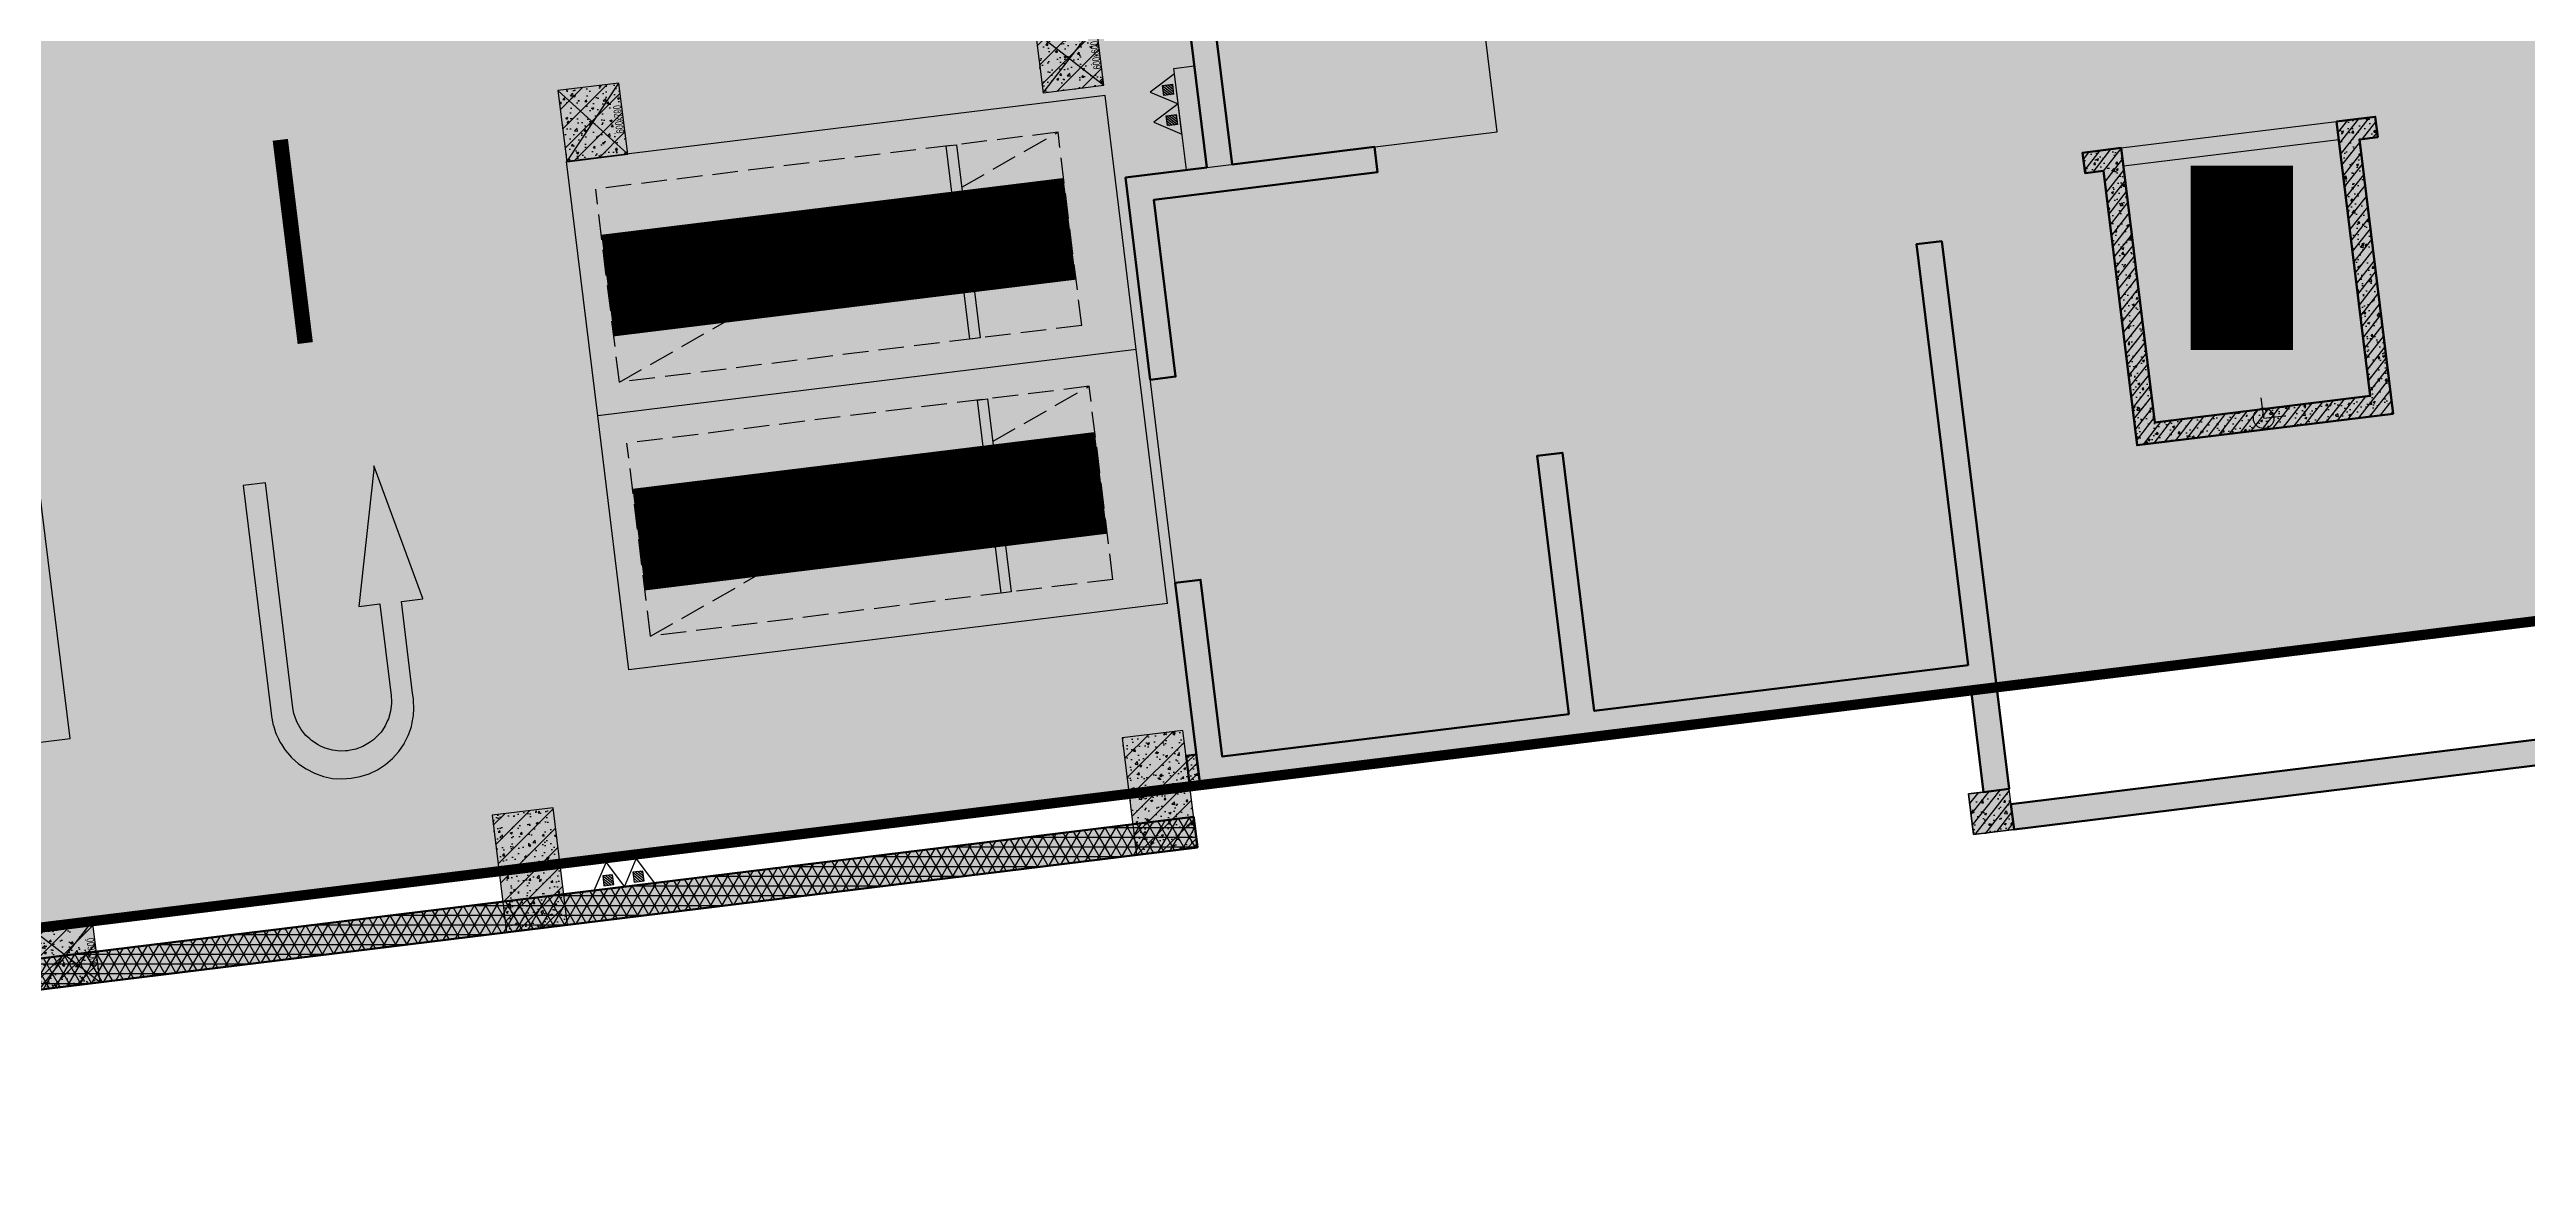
# Model space of a CAD drawing. Extents: x -1338203 to 1886333, y -530034 to 1031844.
# Drawn here: x 831142 to 855339, y -2632 to 8433 of the extents above; entities that cross this region are included whole.
import ezdxf
from ezdxf.enums import TextEntityAlignment as Align

# ---------------------------------------------------------------- set-up
doc = ezdxf.new("R2010")
doc.units = 0
doc.header["$LTSCALE"] = 1000
doc.header["$MEASUREMENT"] = 0
doc.linetypes.add('A-001-平面B2$0$__DASH', pattern=[0.35, 0.25, -0.1])
for name, color, linetype, plot in [('A-001-主楼相对位置参照$0$AAD-A-MARK', 6, 'Continuous', False), ('A-001-主楼组合参照B1$0$0A-X-AREA', 6, 'Continuous', False), ('S-03-墙柱B1_1（QB）$0$AAD-A-MARK', 6, 'Continuous', False), ('S001南区墙柱$0$S001-墙柱B1_1$0$0S-A-TIPS', 10, 'Continuous', False)]:
    doc.layers.add(name, color=color, linetype=linetype, plot=plot)
for name, color, linetype in [('A-001-平面参照B1$0$0G-NOTE', 4, 'Continuous'), ('A-FIRE', 7, 'Continuous'), ('p-a-core', 1, 'Continuous'), ('p-a-regular', 5, 'Continuous'), ('S-03-墙柱B1_1（QB）$0$0S-CC-LINE', 52, 'Continuous'), ('S-03-墙柱B1_1（QB）$0$0S-CW-HATCH', 251, 'Continuous'), ('S-03-墙柱B1_1（QB）$0$0S-CW-HATCH-UP', 251, 'Continuous'), ('S001南区墙柱$0$0S-CW-HATCH', 251, 'Continuous'), ('S001南区墙柱$0$0S-CW-HATCH-UP', 251, 'Continuous'), ('S001南区墙柱$0$0S-F-WALL-HATCH', 251, 'Continuous'), ('S001南区墙柱$0$0S-F-WALL-HATCH-UP', 251, 'Continuous'), ('S001南区墙柱$0$S001-墙柱B1_1$0$0S-CC-LINE', 52, 'Continuous'), ('S001南区墙柱$0$S001地下一墙柱$0$0S-CC-LINE', 52, 'Continuous'), ('S001南区墙柱$0$S001地下一墙柱$0$0S-CW-HATCH-UP', 251, 'Continuous'), ('S001地下一墙柱$0$DIM', 3, 'Continuous'), ('中心线', 42, 'Continuous'), ('地面指向箭头', 7, 'Continuous'), ('负一层消火栓$0$负一层消火栓$0$0P-ACC-FH', 7, 'Continuous'), ('负一层消火栓$0$负一层消火栓$0$0P-EQUIP-FH', 7, 'Continuous')]:
    doc.layers.add(name, color=color, linetype=linetype)
doc.layers.add('p-a-regular-narrow', color=7, linetype='Continuous', true_color=0x9600ff)
doc.layers.add('p-a-wall', color=7, linetype='Continuous', lineweight=50)
doc.layers.add('S-03-墙柱B1_1（QB）$0$0S-CW-LINE', color=7, linetype='Continuous', lineweight=50)
doc.layers.add('p-h-walkable', color=7, linetype='Continuous', lineweight=70, true_color=0xf0f0f0)
doc.styles.add('A-001-平面参照B1$0$AAD-HT', font='simhei.ttf', dxfattribs={"width": 0.6})
doc.styles.add('S001南区墙柱$0$S001-墙柱B1_1$0$AAD-S', font='aad-s.shx', dxfattribs={"width": 0.7, "bigfont": 'aad-hztxt.shx'})
pattern_1 = [(52.0005, (841018.82, 539.25), (-59.1012, 46.1741), []), (57.0005, (841018.82, 539.25), (215.8684, 7.5402), [22.5, -247.5]), (2.0005, (841018.82, 539.25), (-68.8178, 218.9022), [18, -198]), (107.4519, (841036.8, 539.88), (147.0508, 226.4422), [19.122, -210.3426]), (53.1847, (841011.5, 598.8), (323.8374, -10.2636), [33.75, -371.25]), (103.636, (841038.5, 597.95), (242.6914, 324.231), [28.683, -315.514]), (358.1847, (841011.5, 598.8), (242.691, 324.2314), [27, -297]), (28.0005, (841043.11, 587.57), (192.4583, -98.0603), [22.5, -247.5]), (333.0005, (841043.1, 587.57), (45.9365, 224.8197), [18, -198]), (78.4519, (841059.15, 579.4), (238.3948, 126.7592), [19.122, -210.3426]), (44.5005, (841018.82, 539.25), (-8.55096, 99.56825), [0, -195.6, 0, -201, 0, -198.75]), (14.5005, (841018.82, 539.25), (63.9115, 127.06013), [0, -114.6, 0, -191.1, 0, -75.75]), (334.5005, (840952.416, 531.095), (159.77753, 12.80233), [0, -75, 0, -234, 0, -310.5]), (324.5005, (840922.64, 527.44), (169.9914, 51.1309), [0, -97.5, 0, -155.4, 0, -220.5])]
pattern_2 = [(45, (763253.08, -2212.07), (-106.06602, 106.06602), []), (50, (763253.08, -2212.07), (215.17805, -18.82564), [22.5, -247.5]), (355, (763253.08, -2212.07), (-41.6254, 225.65764), [18, -198]), (100.4514, (763271, -2213.64), (173.5528, 206.83186), [19.12206, -210.34263]), (46.1842, (763253.08, -2152.07), (320.1723, -49.6557), [33.75, -371.25]), (96.6356, (763279.76, -2156.2), (280.3988, 292.2354), [28.6831, -315.5139]), (351.1842, (763253.08, -2152.07), (280.3986, 292.2356), [27, -297]), (21, (763283.08, -2167.07), (179.0721, -120.78567), [22.5, -247.5]), (326, (763283.08, -2167.07), (72.9946, 217.545), [18, -198]), (71.4514, (763298, -2177.14), (252.0668, 96.75915), [19.12206, -210.34263]), (37.5, (763253.08, -2212.075), (3.64796, 99.868156), [1.5, -195.6, 1.5, -201, 1.5, -198.75]), (7.5, (763253.08, -2212.07), (78.92086, 118.32351), [1.5, -114.6, 1.5, -191.1, 1.5, -75.75]), (327.5, (763186.18, -2212.075), (160.14673, -6.76646), [1.5, -75, 1.5, -234, 1.5, -310.5]), (317.5, (763156.18, -2212.07), (174.95585, 30.0315), [1.5, -97.5, 1.5, -155.4, 1.5, -220.5])]

# ---------------------------------------------------------------- blocks, each defined once
blk = doc.blocks.new('A-001-平面参照B1')
at = {"layer": 'A-001-平面参照B1$0$0G-NOTE', "style": 'A-001-平面参照B1$0$AAD-HT', "width": 0.8}
blk.add_text('3#', height=3000, rotation=0, dxfattribs=at).set_placement((79197, -302045), align=Align.MIDDLE_LEFT)
blk = doc.blocks.new('负一层消火栓$0$负一层消火栓$0$$TwtSys$00000546')
h = blk.add_hatch()
h.set_pattern_fill('ANSI31', color=256, scale=200, style=0)
h.set_pattern_definition([(45, (-38543.802, -6670.83), (-17.67767, 17.67767), [])])
h.paths.add_polyline_path([(-65, 174), (65, 174), (65, 44), (-65, 44)])
for points in [[(0, 344), (-198, 0), (198, 0)], [(-65, 174), (65, 174), (65, 44), (-65, 44)]]:
    blk.add_lwpolyline(points, close=True)
blk = doc.blocks.new('负一层消火栓')
at = {"layer": '负一层消火栓$0$负一层消火栓$0$0P-ACC-FH', "elevation": 83850}
blk.add_lwpolyline([(75761, -298640), (75959, -298616), (76081, -299608), (75882, -299632)], close=True, dxfattribs=at)
at = {"layer": '负一层消火栓$0$负一层消火栓$0$0P-EQUIP-FH'}
for p, xscale, yscale, zscale, rotation in [((75785, -298840, 84650), 0.7500000000000003, 0.7500000000000003, 0.7500000000000003, 97.00140627553478), ((75821, -299135, 84650), 0.7500000000000003, 0.7500000000000003, 0.7500000000000003, 97.00140627553478), ((70245, -306651, 800), -0.7500000000000001, 0.7500000000000001, 0.75, 7.001406278667097), ((70540, -306615, 800), -0.7500000000000001, 0.7500000000000001, 0.75, 7.001406278667097)]:
    blk.add_blockref('负一层消火栓$0$负一层消火栓$0$$TwtSys$00000546', p, dxfattribs=dict(at, xscale=xscale, yscale=yscale, zscale=zscale, rotation=rotation))
blk = doc.blocks.new('JTDT')
at = {"layer": 'A-FIRE'}
h = blk.add_hatch(color=251, dxfattribs=at)
h.dxf.hatch_style = 1
h.paths.add_polyline_path([(189165, 82916), (189162, 82988), (189159, 82988), (189147, 83060), (189144, 83075), (189126, 83123), (189114, 83162), (189105, 83180), (189081, 83230), (189072, 83245), (189057, 83269), (189036, 83299), (189024, 83317), (189021, 83320), (189021, 83323), (188961, 83389), (188893, 83449), (188818, 83500), (188734, 83542), (188650, 83571), (188561, 83586), (188468, 83592), (188378, 83586), (188288, 83571), (188202, 83542), (188118, 83500), (188043, 83449), (187974, 83389), (187915, 83323), (187915, 83320), (187912, 83317), (187900, 83299), (187882, 83269), (187864, 83245), (187858, 83230), (187831, 83180), (187822, 83162), (187810, 83123), (187795, 83075), (187789, 83060), (187777, 82988), (187771, 82916), (187771, 82895), (187771, 82839), (187771, 81938), (187559, 81938), (187559, 81935), (187867, 80625), (187876, 80592), (187882, 80625), (188190, 81935), (187983, 81935), (187983, 81938), (187983, 82839), (187986, 82895), (187989, 82916), (188007, 82988), (188037, 83060), (188046, 83075), (188076, 83123), (188109, 83162), (188124, 83180), (188184, 83230), (188205, 83245), (188247, 83269), (188318, 83299), (188390, 83317), (188441, 83320), (188468, 83323), (188492, 83320), (188543, 83317), (188615, 83299), (188686, 83269), (188728, 83245), (188749, 83230), (188809, 83180), (188824, 83162), (188857, 83123), (188887, 83075), (188896, 83060), (188926, 82988), (188944, 82916), (188947, 82895), (188949, 82839), (188949, 80625), (189168, 80625), (189168, 82839), (189168, 82895)])
at = {"layer": '地面指向箭头', "color": 251, "linetype": 'Continuous'}
blk.add_lwpolyline([(189165, 82916), (189162, 82988), (189159, 82988), (189147, 83060), (189144, 83075), (189126, 83123), (189114, 83162), (189105, 83180), (189081, 83230), (189072, 83245), (189057, 83269), (189036, 83299), (189024, 83317), (189021, 83320), (189021, 83323), (188961, 83389), (188893, 83449), (188818, 83500), (188734, 83542), (188650, 83571), (188561, 83586), (188468, 83592), (188378, 83586), (188288, 83571), (188202, 83542), (188118, 83500), (188043, 83449), (187974, 83389), (187915, 83323), (187915, 83320), (187912, 83317), (187900, 83299), (187882, 83269), (187864, 83245), (187858, 83230), (187831, 83180), (187822, 83162), (187810, 83123), (187795, 83075), (187789, 83060), (187777, 82988), (187771, 82916), (187771, 82895), (187771, 82839), (187771, 81938), (187559, 81938), (187559, 81935), (187867, 80625), (187876, 80592), (187882, 80625), (188190, 81935), (187983, 81935), (187983, 81938), (187983, 82839), (187986, 82895), (187989, 82916), (188007, 82988), (188037, 83060), (188046, 83075), (188076, 83123), (188109, 83162), (188124, 83180), (188184, 83230), (188205, 83245), (188247, 83269), (188318, 83299), (188390, 83317), (188441, 83320), (188468, 83323), (188492, 83320), (188543, 83317), (188615, 83299), (188686, 83269), (188728, 83245), (188749, 83230), (188809, 83180), (188824, 83162), (188857, 83123), (188887, 83075), (188896, 83060), (188926, 82988), (188944, 82916), (188947, 82895), (188949, 82839), (188949, 80625), (189168, 80625), (189168, 82839), (189168, 82895), (189165, 82916)], dxfattribs=at)
blk = doc.blocks.new('A$C9cb663f1')
at = {"layer": '中心线', "color": 251, "const_width": 150}
blk.add_lwpolyline([(420994, -356195), (420750, -354210)], dxfattribs=at)
at = {"layer": '地面指向箭头', "color": 251, "rotation": 186.9999963989623}
blk.add_blockref('JTDT', (598319, -254508), dxfattribs=at)
blk = doc.blocks.new('A-001-主楼相对位置参照')
at = {"layer": 'A-001-主楼相对位置参照$0$AAD-A-MARK', "elevation": 83050}
blk.add_lwpolyline([(85343, -302097), (87448, -301839), (87140, -299338), (85036, -299596)], close=True, dxfattribs=at)
blk = doc.blocks.new('S001南区墙柱$0$AAD_BLOCK_20230215094838514')
at = {"layer": 'S001南区墙柱$0$0S-CW-HATCH'}
h = blk.add_hatch(color=256, dxfattribs=at)
h.dxf.hatch_style = 1
h.paths.add_polyline_path([(670, 75), (595, 670), (0, 595), (75, 0)])
at = {"layer": 'S001南区墙柱$0$0S-CW-HATCH-UP'}
h = blk.add_hatch(dxfattribs=at)
h.set_pattern_fill('钢筋混凝土', color=256, scale=30, pattern_type=2)
h.set_pattern_definition([(45, (-61837.17, -8295.53), (-106.066, 106.066), []), (50, (-61837.17, -8295.53), (215.17805, -18.82564), [22.5, -247.5]), (355, (-61837.17, -8295.53), (-41.6254, 225.65764), [18, -198]), (100.4514, (-61819.24, -8297.1), (173.5528, 206.83186), [19.12206, -210.3426]), (46.1842, (-61837.17, -8235.53), (320.1723, -49.6557), [33.75, -371.25]), (96.6356, (-61810.5, -8239.66), (280.3988, 292.2354), [28.6831, -315.5139]), (351.1842, (-61837.17, -8235.53), (280.3986, 292.2356), [27, -297]), (21, (-61807.17, -8250.53), (179.0721, -120.78567), [22.5, -247.5]), (326, (-61807.17, -8250.53), (72.9946, 217.545), [18, -198]), (71.4514, (-61792.24, -8260.6), (252.0668, 96.75915), [19.12206, -210.3426]), (37.5, (-61837.17, -8295.525), (3.64796, 99.86816), [1.5, -195.6, 1.5, -201, 1.5, -198.75]), (7.5, (-61837.17, -8295.53), (78.92086, 118.32351), [1.5, -114.6, 1.5, -191.1, 1.5, -75.75]), (327.5, (-61904.07, -8295.525), (160.14673, -6.76646), [1.5, -75, 1.5, -234, 1.5, -310.5]), (317.5, (-61934.07, -8295.53), (174.95585, 30.0315), [1.5, -97.5, 1.5, -155.4, 1.5, -220.5])])
h.paths.add_polyline_path([(670, 75), (595, 670), (0, 595), (75, 0)])
at = {"layer": 'S001南区墙柱$0$S001-墙柱B1_1$0$0S-A-TIPS'}
for p, q in [((0, 595), (670, 75)), ((75, 0), (595, 670))]:
    blk.add_line(p, q, dxfattribs=at)
at = {"layer": 'S001南区墙柱$0$S001-墙柱B1_1$0$0S-CC-LINE'}
blk.add_lwpolyline([(670, 75), (595, 670), (0, 595), (75, 0)], close=True, dxfattribs=at)
at = {"layer": 'S001南区墙柱$0$S001-墙柱B1_1$0$0S-A-TIPS', "style": 'S001南区墙柱$0$S001-墙柱B1_1$0$AAD-S', "width": 0.7}
blk.add_text('600x600', height=75, rotation=97.1664, dxfattribs=at).set_placement((589, 368), align=Align.MIDDLE_CENTER)
blk = doc.blocks.new('S001南区墙柱$0$AAD_BLOCK_20230215094917040')
at = {"layer": 'S001南区墙柱$0$0S-CW-HATCH'}
h = blk.add_hatch(color=256, dxfattribs=at)
h.dxf.hatch_style = 1
h.paths.add_polyline_path([(683, 75), (595, 769), (0, 695), (87, 0)])
at = {"layer": 'S001南区墙柱$0$0S-CW-HATCH-UP'}
h = blk.add_hatch(dxfattribs=at)
h.set_pattern_fill('钢筋混凝土', color=256, scale=30, pattern_type=2)
h.set_pattern_definition([(45, (-72854.58, -9549.2), (-106.06602, 106.06602), []), (50, (-72854.58, -9549.2), (215.17805, -18.82564), [22.5, -247.5]), (355, (-72854.58, -9549.2), (-41.6254, 225.65764), [18, -198]), (100.4514, (-72836.65, -9550.77), (173.5528, 206.83186), [19.12206, -210.34263]), (46.1842, (-72854.58, -9489.2), (320.1723, -49.6557), [33.75, -371.25]), (96.6356, (-72827.9, -9493.34), (280.3988, 292.2354), [28.6831, -315.5139]), (351.1842, (-72854.6, -9489.2), (280.3986, 292.2356), [27, -297]), (21, (-72824.58, -9504.2), (179.0721, -120.78567), [22.5, -247.5]), (326, (-72824.58, -9504.2), (72.9946, 217.545), [18, -198]), (71.4514, (-72809.66, -9514.26), (252.0668, 96.75915), [19.12206, -210.34263]), (37.5, (-72854.58, -9549.2), (3.64796, 99.86816), [1.5, -195.6, 1.5, -201, 1.5, -198.75]), (7.5, (-72854.58, -9549.2), (78.92086, 118.32351), [1.5, -114.6, 1.5, -191.1, 1.5, -75.75]), (327.5, (-72921.48, -9549.2), (160.14673, -6.76646), [1.5, -75, 1.5, -234, 1.5, -310.5]), (317.5, (-72951.48, -9549.2), (174.95585, 30.0315), [1.5, -97.5, 1.5, -155.4, 1.5, -220.5])])
h.paths.add_polyline_path([(683, 75), (595, 769), (0, 695), (87, 0)])
at = {"layer": 'S001南区墙柱$0$S001-墙柱B1_1$0$0S-A-TIPS'}
for p, q in [((87, 0), (595, 769)), ((0, 695), (683, 75))]:
    blk.add_line(p, q, dxfattribs=at)
at = {"layer": 'S001南区墙柱$0$S001-墙柱B1_1$0$0S-CC-LINE'}
blk.add_lwpolyline([(683, 75), (595, 769), (0, 695), (87, 0)], close=True, dxfattribs=at)
at = {"layer": 'S001南区墙柱$0$S001-墙柱B1_1$0$0S-A-TIPS', "style": 'S001南区墙柱$0$S001-墙柱B1_1$0$AAD-S', "width": 0.7}
blk.add_text('600x700', height=75, rotation=97.1664, dxfattribs=at).set_placement((593, 414), align=Align.MIDDLE_CENTER)

msp = doc.modelspace()

# ---------------------------------------------------------------- hatches: boundary and pattern name
at = {"layer": 'p-h-walkable', "ltscale": 0.002}
h = msp.add_hatch(color=256, dxfattribs=at)
h.dxf.hatch_style = 1
h.paths.add_polyline_path([(633826.6, 244460.7), (640276.6, 244575.6), (640576.6, 234544.8), (645576.7, 234544.6), (645576.7, 209278.9), (732355.9, 209029), (732355.1, 235229.9), (738506.7, 235229.9), (738506.6, 268838.9), (732734.3, 268838.9), (732734.3, 272898.9), (711963.1, 272898.9), (711963.1, 278984.7), (717256.7, 278984.7), (717256.7, 284049), (733571.6, 284135.6), (733996.6, 290449.1), (739216.6, 290449.1), (739766.6, 284299.1), (754626.6, 284299.1), (755296.6, 290449.1), (760516.6, 290449.1), (760816.6, 283049.1), (760816.3, 275879.2), (775122.6, 275879.2), (776006.6, 274138.9), (776006.6, 259429.1), (778716.6, 259429.1), (778716.6, 238849.1), (783416.6, 238849.1), (783416.6, 237229.1), (782066.6, 237229.1), (782066.6, 234429.1), (779546.6, 234429.1), (779546.6, 237129.1), (773916.6, 237129.1), (773916.6, 243229.1), (764306.6, 243225.6), (764306.6, 236639.1), (760766.6, 236639.1), (760766.6, 234429.1), (758246.6, 234429.1), (758246.6, 238649.1), (762116.6, 238649.1), (762116.6, 243225.6), (748656.6, 243225.6), (748756.3, 207529.1), (800106.6, 207528.9), (800206.7, 201639.7), (812908.2, 202239.1), (812576.6, 180449.3), (744206, 180449.3), (744206, 173439), (728556.7, 173439), (728556.6, 122289.1), (746356.6, 122289.1), (750916.6, 132325.6), (842896.6, 132325.6), (843211.6, 121345.6), (839116.6, 121345.6), (839116.6, 93449.1), (864906.6, 93449.1), (864906.6, 79694), (875856.6, 74929.1), (875856.6, 65749.1), (834560.6, 65749.1), (839142.9, 28436.3), (869465.5, 32160.2), (871163.4, 18334), (873704.3, 18646.1), (877328.9, 5540.2), (761876.2, -8638.5), (761133.2, 2082.3), (764950.9, 5291.5), (763253.1, 19116.3), (799242.7, 23536.1), (793807.6, 65749.1), (750756.6, 65749.1), (751556.6, 81645.6), (636016.6, 81645.6), (636016.6, 96345.6), (629416.6, 96345.6), (629416.6, 118203.2), (622306.6, 118203.2), (622286.6, 139083.2), (644406.6, 137003.2), (644406.6, 129968.2), (656656.6, 129968.2), (656406.6, 138083.2), (712156.6, 138083.2), (711856.6, 184449.1), (581811.6, 184349.1), (581826.6, 197199.1), (585876.6, 197449.1), (585976.6, 209279), (629226.6, 209578.9), (628926.8, 236145.4), (633826.6, 236145.6)])
at = {"layer": 'S-03-墙柱B1_1（QB）$0$0S-CW-HATCH'}
h = msp.add_hatch(color=256, dxfattribs=at)
h.dxf.hatch_style = 1
h.paths.add_polyline_path([(841652.3, 7183.8), (842446.3, 7281.3), (842056.3, 10457.5), (842304.4, 10487.9), (842450.7, 9296.9), (842698.8, 9327.4), (842723.2, 9128.8), (842475.1, 9098.4), (842694.4, 7311.8), (844084, 7482.4), (844114.5, 7234.3), (841930.9, 6966.2), (842143, 5239), (841894.8, 5208.5)])
h = msp.add_hatch(color=256, dxfattribs=at)
h.dxf.hatch_style = 1
h.paths.add_polyline_path([(851379.7, 7471.5), (851002.6, 7425.2), (851026.9, 7226.7), (851205.6, 7248.6), (851534.7, 4568.8), (854035.9, 4875.9), (853706.8, 7555.8), (853885.5, 7577.7), (853861.1, 7776.2), (853483.9, 7729.9), (853813, 5050), (851708.8, 4791.7)])
h = msp.add_hatch(color=256, dxfattribs=at)
h.dxf.hatch_style = 1
h.paths.add_polyline_path([(842138.6, 3223.6), (842386.7, 3254), (842598.8, 1527), (845983.3, 1942.6), (845673.8, 4463.7), (845921.9, 4494.1), (846231.5, 1973.1), (849884.1, 2421.6), (849379.5, 6530.7), (849627.6, 6561.2), (850284.5, 1211.4), (850036.4, 1180.9), (849914.5, 2173.5), (842381.1, 1248.4)])
h = msp.add_hatch(color=256, dxfattribs=at)
h.dxf.hatch_style = 1
h.paths.add_polyline_path([(850302.8, 1062.5), (856079.4, 1771.8), (856109.9, 1523.7), (850333.3, 814.4)])
h = msp.add_hatch(color=256, dxfattribs=at)
h.dxf.hatch_style = 1
h.paths.add_polyline_path([(850284.5, 1211.4), (849887.5, 1162.6), (849936.3, 765.6), (850333.3, 814.4)])
at = {"layer": 'S-03-墙柱B1_1（QB）$0$0S-CW-HATCH-UP'}
h = msp.add_hatch(dxfattribs=at)
h.set_pattern_fill('钢筋混凝土', color=256, scale=30, angle=7.0005)
h.set_pattern_definition([(52.0005, (852771.86, 4831.52), (-59.1012, 46.1741), []), (57.0005, (852771.86, 4831.52), (215.8684, 7.5402), [22.5, -247.5]), (2.0005, (852771.86, 4831.52), (-68.8178, 218.902), [18, -198]), (107.4519, (852789.85, 4832.15), (147.0508, 226.4422), [19.122, -210.3426]), (53.1847, (852764.55, 4891.07), (323.8374, -10.2636), [33.75, -371.25]), (103.636, (852791.54, 4890.22), (242.6914, 324.231), [28.683, -315.514]), (358.1847, (852764.55, 4891.07), (242.691, 324.231), [27, -297]), (28.0005, (852796.15, 4879.84), (192.4583, -98.0603), [22.5, -247.5]), (333.0005, (852796.15, 4879.84), (45.9365, 224.8197), [18, -198]), (78.4519, (852812.2, 4871.67), (238.395, 126.7592), [19.122, -210.3426]), (44.5005, (852771.86, 4831.52), (-8.55096, 99.56825), [0, -195.6, 0, -201, 0, -198.75]), (14.5005, (852771.86, 4831.52), (63.9115, 127.0601), [0, -114.6, 0, -191.1, 0, -75.75]), (334.5005, (852705.46, 4823.37), (159.77753, 12.80233), [0, -75, 0, -234, 0, -310.5]), (324.5005, (852675.68, 4819.71), (169.9914, 51.1309), [0, -97.5, 0, -155.4, 0, -220.5])])
h.paths.add_polyline_path([(841652.3, 7183.8), (842446.3, 7281.3), (842056.3, 10457.5), (842304.4, 10487.9), (842450.7, 9296.9), (842698.8, 9327.4), (842723.2, 9128.8), (842475.1, 9098.4), (842694.4, 7311.8), (844084, 7482.4), (844114.5, 7234.3), (841930.9, 6966.2), (842143, 5239), (841894.8, 5208.5)])
h = msp.add_hatch(dxfattribs=at)
h.set_pattern_fill('钢筋混凝土', color=256, scale=30, angle=7.0005)
h.set_pattern_definition(pattern_1)
h.paths.add_polyline_path([(851379.7, 7471.5), (851002.6, 7425.2), (851026.9, 7226.7), (851205.6, 7248.6), (851534.7, 4568.8), (854035.9, 4875.9), (853706.8, 7555.8), (853885.5, 7577.7), (853861.1, 7776.2), (853483.9, 7729.9), (853813, 5050), (851708.8, 4791.7)])
h = msp.add_hatch(dxfattribs=at)
h.set_pattern_fill('钢筋混凝土', color=256, scale=30, angle=7.0005)
h.set_pattern_definition(pattern_1)
h.paths.add_polyline_path([(842138.6, 3223.6), (842386.7, 3254), (842598.8, 1527), (845983.3, 1942.6), (845673.8, 4463.7), (845921.9, 4494.1), (846231.5, 1973.1), (849884.1, 2421.6), (849379.5, 6530.7), (849627.6, 6561.2), (850284.5, 1211.4), (850036.4, 1180.9), (849914.5, 2173.5), (842381.1, 1248.4)])
h = msp.add_hatch(dxfattribs=at)
h.set_pattern_fill('钢筋混凝土', color=256, scale=30, angle=7.0005)
h.set_pattern_definition(pattern_1)
h.paths.add_polyline_path([(850302.8, 1062.5), (856079.4, 1771.8), (856109.9, 1523.7), (850333.3, 814.4)])
h = msp.add_hatch(dxfattribs=at)
h.set_pattern_fill('钢筋混凝土', color=256, scale=30, angle=7.0005)
h.set_pattern_definition(pattern_1)
h.paths.add_polyline_path([(850284.5, 1211.4), (849887.5, 1162.6), (849936.3, 765.6), (850333.3, 814.4)])
at = {"layer": 'S001南区墙柱$0$0S-CW-HATCH'}
h = msp.add_hatch(color=256, dxfattribs=at)
h.dxf.hatch_style = 1
h.paths.add_polyline_path([(841619.1, 1709.6), (841759.4, 567.4), (842354.9, 640.5), (842214.6, 1782.7)])
h = msp.add_hatch(color=256, dxfattribs=at)
h.dxf.hatch_style = 1
h.paths.add_polyline_path([(835465.4, 953.8), (835605.7, -188.3), (836201.2, -115.2), (836061, 1027)])
at = {"layer": 'S001南区墙柱$0$0S-CW-HATCH-UP'}
h = msp.add_hatch(dxfattribs=at)
h.set_pattern_fill('钢筋混凝土', color=256, scale=30, pattern_type=2)
h.set_pattern_definition(pattern_2)
h.paths.add_polyline_path([(841619.1, 1709.6), (841759.4, 567.4), (842354.9, 640.5), (842214.6, 1782.7)])
h = msp.add_hatch(dxfattribs=at)
h.set_pattern_fill('钢筋混凝土', color=256, scale=30, pattern_type=2)
h.set_pattern_definition(pattern_2)
h.paths.add_polyline_path([(835465.4, 953.8), (835605.7, -188.3), (836201.2, -115.2), (836061, 1027)])
at = {"layer": 'S001南区墙柱$0$0S-F-WALL-HATCH'}
h = msp.add_hatch(color=256, dxfattribs=at)
h.dxf.hatch_style = 1
h.paths.add_polyline_path([(819129.5, -2212.1), (842355, 640.2), (842319.4, 930.2), (842318.4, 938.3), (819092.9, -1914)])
at = {"layer": 'S001南区墙柱$0$0S-F-WALL-HATCH-UP'}
h = msp.add_hatch(dxfattribs=at)
h.set_pattern_fill('NET3', color=256, scale=30)
h.set_pattern_definition([(0, (763253.08, -2212.075), (0, 95.25), []), (60, (763253.08, -2212.075), (-82.48892, 47.625), []), (120, (763253.08, -2212.075), (-82.48892, -47.625), [])])
h.paths.add_polyline_path([(819129.5, -2212.1), (842355, 640.2), (842319.4, 930.2), (842318.4, 938.3), (819092.9, -1914)])
at = {"layer": 'S001南区墙柱$0$S001地下一墙柱$0$0S-CW-HATCH-UP', "ltscale": 0.002}
h = msp.add_hatch(dxfattribs=at)
h.set_pattern_fill('钢筋混凝土', color=256, scale=30)
h.set_pattern_definition([(45, (-0.0001, 0.0004), (-53.0330086, 53.0330086), []), (50, (-0.0001, 0.0004), (215.178055, -18.82564), [22.5, -247.5]), (355, (-0.0001, 0.0004), (-41.6254, 225.65764), [18, -198]), (100.4514, (17.93, -1.57), (173.552815, 206.831863), [19.122057, -210.342634]), (46.1842, (-0.0001, 60), (320.172315, -49.655704), [33.75, -371.25]), (96.6356, (26.68, 55.86), (280.39881, 292.23536), [28.68309, -315.5139]), (351.1842, (-0.0001, 60), (280.39858, 292.23558), [27, -297]), (21, (30, 45), (179.072116, -120.785667), [22.5, -247.5]), (326, (30, 45), (72.9946, 217.545014), [18, -198]), (71.4514, (44.92, 34.93), (252.06679, 96.75915), [19.122057, -210.342634]), (37.5, (-0.0001, 0.0004), (3.6479566, 99.868156), [0, -195.6, 0, -201, 0, -198.75]), (7.5, (-0.0001, 0.0004), (78.920861, 118.323514), [0, -114.6, 0, -191.1, 0, -75.75]), (327.5, (-66.9, 0.0004), (160.146731, -6.7664615), [0, -75, 0, -234, 0, -310.5]), (317.5, (-96.9, 0.0004), (174.95585, 30.031495), [0, -97.5, 0, -155.4, 0, -220.5])])
h.paths.add_polyline_path([(842245.3, 1533.8), (842344.6, 1546), (842381.1, 1248.3), (842281.9, 1236.1)])

# ---------------------------------------------------------------- linework, layer by layer
for p, q in [((841453.4, 7983.8), (836192.9, 7338)), ((841758, 5502.5), (841453.4, 7983.8)), ((836497.5, 4856.7), (836192.9, 7338)), ((841758, 5502.5), (836497.5, 4856.7)), ((841758, 5502.5), (836497.5, 4856.7)), ((842062.6, 3021.1), (841758, 5502.5)), ((836802.1, 2375.3), (836497.5, 4856.7)), ((831343.4, 1703.1), (831038.6, 4184.4)), ((842062.6, 3021.1), (836802.1, 2375.3)), ((826082.9, 1057), (831343.4, 1703.1))]:
    msp.add_line(p, q)
at = {"linetype": 'A-001-平面B2$0$__DASH'}
for p, q in [((840993.7, 7625.1), (836477.6, 7070.7)), ((841225.2, 5739.3), (840993.7, 7625.1)), ((836709.1, 5184.9), (836477.6, 7070.7)), ((841225.2, 5739.3), (836709.1, 5184.9)), ((841298.3, 5143.8), (836782.2, 4589.4)), ((841529.8, 3257.9), (841298.3, 5143.8)), ((837013.7, 2703.5), (836782.2, 4589.4)), ((841529.8, 3257.9), (837013.7, 2703.5))]:
    msp.add_line(p, q, dxfattribs=at)
for points in [[(836709.1, 5184.9), (840993.7, 7625.1)], [(837013.7, 2703.5), (841298.3, 5143.8)]]:
    msp.add_lwpolyline(points, dxfattribs=at)
for points in [[(840001.1, 7503.3), (840232.7, 5617.5), (840133.4, 5605.3), (839901.9, 7491.1)], [(840305.8, 5021.9), (840537.3, 3136.1), (840438, 3123.9), (840206.5, 5009.7)]]:
    msp.add_lwpolyline(points, close=True)
at = {"layer": 'A-001-主楼组合参照B1$0$0A-X-AREA', "elevation": 83050, "flags": 128}
msp.add_lwpolyline([(856507.2, 1572.6), (849936.6, 765.6), (849887.8, 1162.6), (850036.7, 1180.9), (849914.8, 2173.5), (842381.4, 1248.3), (842162, 3034.9), (842162, 3034.9), (841893.8, 5218.5), (841652.5, 7183.7), (842446.5, 7281.2), (842446.5, 7281.2), (845285.2, 7629.8), (844675.7, 12592.5), (846660.8, 12836.3), (846660.8, 12836.3), (850561.5, 13315.4), (850260.1, 15766.9), (853356.9, 16147.2), (853658.2, 13695.7), (870908.6, 15814.2)], dxfattribs=at)
at = {"layer": 'p-a-core', "ltscale": 0.002, "const_width": 1000, "elevation": 83050}
msp.add_lwpolyline([(852557.8, 7298.8), (852557.8, 5498.8)], dxfattribs=at)
at = {"layer": 'p-a-regular', "ltscale": 0.002, "const_width": 1000}
msp.add_lwpolyline([(841109.4, 6682.2), (836593.4, 6127.8)], dxfattribs=at)
at = {"layer": 'p-a-regular-narrow', "ltscale": 0.002, "const_width": 1000}
for points in [[(841414.1, 4200.8), (836898, 3646.4)], [(826426.8, 2358.7), (830942.9, 2913.3)]]:
    msp.add_lwpolyline(points, dxfattribs=at)
at = {"layer": 'p-a-wall'}
for points in [[(842245.3, 1533.8), (842344.6, 1546), (842381.1, 1248.3), (842281.9, 1236.1)], [(819129.5, -2212.1), (842355, 640.2), (842319.4, 930.2), (842319.4, 930.2), (842318.4, 938.3), (819092.9, -1914)]]:
    msp.add_lwpolyline(points, close=True, dxfattribs=at)
at = {"layer": 'p-h-walkable', "ltscale": 0.002, "const_width": 100}
msp.add_lwpolyline([(877328.9, 5540.2), (761876.2, -8638.5), (761133.2, 2082.3), (764950.9, 5291.5), (763253.1, 19116.3), (799242.7, 23536.1), (793807.6, 65749.1), (750756.6, 65749.1), (751556.6, 81645.6), (636016.6, 81645.6), (636016.6, 96345.6), (629416.6, 96345.6), (629416.6, 118203.2), (622306.6, 118203.2), (622286.6, 139083.2), (644406.6, 137003.2), (644406.6, 129968.2), (656656.6, 129968.2), (656406.6, 138083.2), (712156.6, 138083.2), (711856.6, 184449.1)], dxfattribs=at)
at = {"layer": 'S-03-墙柱B1_1（QB）$0$0S-CC-LINE', "elevation": 0}
msp.add_lwpolyline([(850284.5, 1211.4), (849887.5, 1162.6), (849936.3, 765.6), (850333.3, 814.4)], close=True, dxfattribs=at)
at = {"layer": 'S-03-墙柱B1_1（QB）$0$0S-CW-LINE', "elevation": 0, "flags": 128}
msp.add_lwpolyline([(841652.3, 7183.8), (842446.3, 7281.3), (842056.3, 10457.5), (842304.4, 10487.9), (842450.7, 9296.9), (842698.8, 9327.4), (842723.2, 9128.8), (842475.1, 9098.4), (842694.4, 7311.8), (844084, 7482.4), (844114.5, 7234.3), (841930.9, 6966.2), (842143, 5239), (841894.8, 5208.5)], close=True, dxfattribs=at)
at = {"layer": 'S-03-墙柱B1_1（QB）$0$0S-CW-LINE', "elevation": 0}
for points in [[(851379.7, 7471.5), (851002.6, 7425.2), (851026.9, 7226.7), (851205.6, 7248.6), (851534.7, 4568.8), (854035.9, 4875.9), (853706.8, 7555.8), (853885.5, 7577.7), (853861.1, 7776.2), (853483.9, 7729.9), (853813, 5050), (851708.8, 4791.7)], [(850302.8, 1062.5), (856079.4, 1771.8), (856109.9, 1523.7), (850333.3, 814.4)]]:
    msp.add_lwpolyline(points, close=True, dxfattribs=at)
at = {"layer": 'S-03-墙柱B1_1（QB）$0$0S-CW-LINE', "elevation": 0, "flags": 128}
msp.add_lwpolyline([(842138.6, 3223.6), (842386.7, 3254), (842598.8, 1527), (845983.3, 1942.6), (845673.8, 4463.7), (845921.9, 4494.1), (846231.5, 1973.1), (849884.1, 2421.6), (849379.5, 6530.7), (849627.6, 6561.2), (850284.5, 1211.4), (850036.4, 1180.9), (849914.5, 2173.5), (842381.1, 1248.4), (842138.6, 3223.6)], dxfattribs=at)
at = {"layer": 'S-03-墙柱B1_1（QB）$0$AAD-A-MARK'}
for q in [(852747.5, 5030), (852747.5, 5030), (852970.4, 4855.9), (852970.4, 4855.9)]:
    msp.add_line((852771.9, 4831.5), q, dxfattribs=at)
msp.add_circle((852771.9, 4831.5), 100, dxfattribs=at)
msp.add_circle((852771.9, 4831.5), 100, dxfattribs=at)
at = {"layer": 'S001南区墙柱$0$S001地下一墙柱$0$0S-CC-LINE'}
for points, elevation in [([(841619.1, 1709.6), (841759.4, 567.4), (842354.9, 640.5), (842214.6, 1782.7), (841619.1, 1709.6)], 83050), ([(835465.4, 953.8), (835605.7, -188.3), (836201.2, -115.2), (836061, 1027), (835465.4, 953.8)], 90730)]:
    msp.add_lwpolyline(points, dxfattribs=dict(at, elevation=elevation))
at = {"layer": 'S001地下一墙柱$0$DIM', "color": 1, "elevation": 0, "flags": 128}
msp.add_lwpolyline([(851379.7, 7471.5), (853483.9, 7729.9), (853813, 5050), (851708.8, 4791.7)], close=True, dxfattribs=at)

# ---------------------------------------------------------------- block references
for name, p in [('A-001-平面参照B1', (766365.4, 306889.1)), ('S001南区墙柱$0$AAD_BLOCK_20230215094838514', (840772.4, 8009.4, -3370)), ('S001南区墙柱$0$AAD_BLOCK_20230215094917040', (836107.7, 7337.1)), ('S001南区墙柱$0$AAD_BLOCK_20230215094838514', (830967.1, -750.6))]:
    msp.add_blockref(name, p)
at = {"ltscale": 0.002}
for name, p in [('A-001-主楼相对位置参照', (766365.4, 306889.1)), ('负一层消火栓', (766365.4, 306889.1)), ('A$C9cb663f1', (412646.2, 361761.3))]:
    msp.add_blockref(name, p, dxfattribs=at)

doc.saveas('drawing.dxf')
